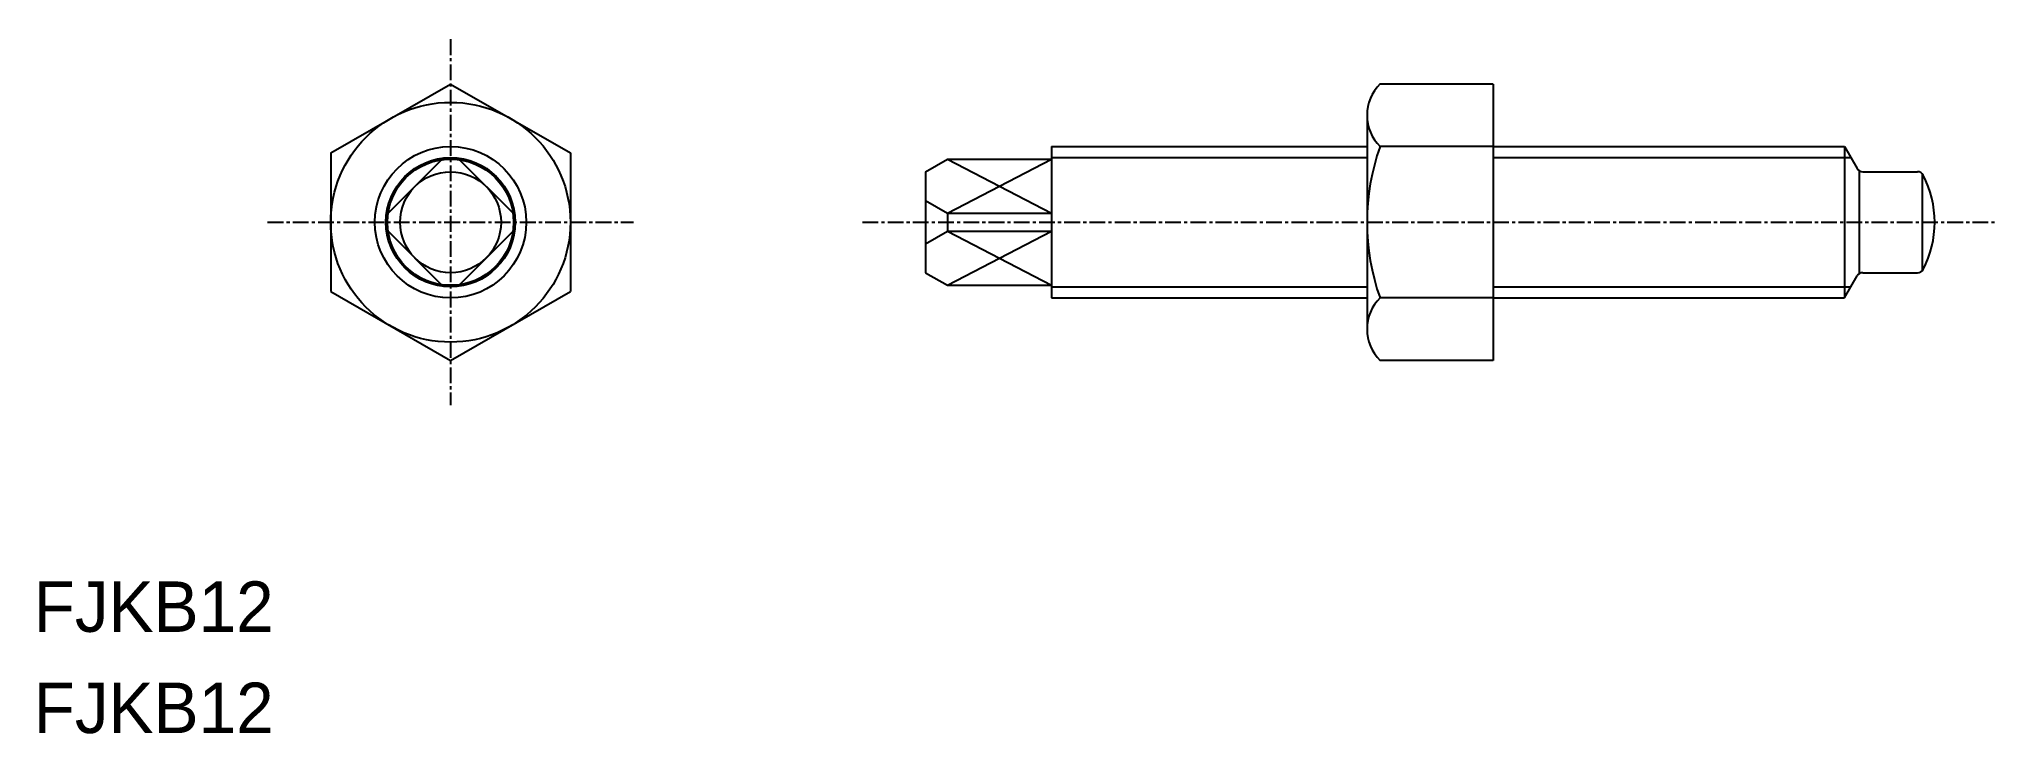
# Model space of a CAD drawing. Extents: x 0 to 156, y 0 to 55.
import ezdxf

# ---------------------------------------------------------------- set-up
doc = ezdxf.new("R2010")
doc.units = 0
doc.linetypes.add('CENTER', pattern=[2, 1.25, -0.25, 0.25, -0.25])
doc.layers.get('0').update_dxf_attribs({"linetype": 'CONTINUOUS'})
doc.layers.add('CENTER', color=1, linetype='CENTER')

msp = doc.modelspace()

# ---------------------------------------------------------------- linework, layer by layer
at = {"color": 7, "linetype": 'CONTINUOUS'}
for p, q in [((23.55, 45.97), (33.05, 51.43)), ((33.05, 51.43), (42.55, 45.97)), ((115.7, 51.43), (106.73, 51.43)), ((115.7, 51.43), (115.7, 29.53)), ((105.7, 48.96), (105.7, 32.01)), ((23.55, 45.97), (23.55, 35)), ((28.1, 41.19), (32.34, 45.43)), ((38, 41.19), (33.76, 45.43)), ((42.55, 45.97), (42.55, 35)), ((70.7, 44.48), (72.44, 45.48)), ((72.44, 45.48), (80.7, 45.48)), ((80.7, 46.48), (105.7, 46.48)), ((80.7, 46.48), (80.7, 34.48)), ((115.7, 46.48), (106.73, 46.48)), ((115.7, 46.48), (143.55, 46.48)), ((143.55, 46.48), (143.55, 34.48)), ((143.55, 46.48), (144.56, 44.73)), ((70.7, 44.48), (70.7, 36.48)), ((144.7, 44.58), (144.7, 36.39)), ((144.99, 44.48), (149.34, 44.48)), ((149.7, 44.32), (149.7, 36.64)), ((70.7, 42.48), (70.7, 42.48)), ((70.7, 42.19), (72.44, 41.19)), ((72.44, 41.19), (80.7, 41.19)), ((72.44, 41.19), (72.44, 39.78)), ((32.34, 35.53), (28.1, 39.78)), ((33.76, 35.53), (38, 39.78)), ((70.7, 38.78), (72.44, 39.78)), ((72.44, 39.78), (80.7, 39.78)), ((70.7, 36.48), (72.44, 35.48)), ((143.55, 34.48), (144.56, 36.23)), ((144.99, 36.48), (149.34, 36.48)), ((23.55, 35), (33.05, 29.53)), ((33.05, 29.53), (42.55, 35)), ((72.44, 35.48), (80.7, 35.48)), ((80.7, 34.48), (105.7, 34.48)), ((115.7, 34.48), (106.73, 34.48)), ((115.7, 34.48), (143.55, 34.48)), ((115.7, 29.53), (106.73, 29.53))]:
    msp.add_line(p, q, dxfattribs=at)
at = {"color": 3, "linetype": 'CONTINUOUS'}
for p, q in [((72.44, 45.48), (80.7, 41.19)), ((72.44, 41.19), (80.7, 45.48)), ((80.7, 45.61), (105.7, 45.61)), ((115.7, 45.61), (144.05, 45.61)), ((72.44, 39.78), (80.7, 35.48)), ((72.44, 35.48), (80.7, 39.78)), ((80.7, 35.36), (105.7, 35.36)), ((115.7, 35.36), (144.05, 35.36))]:
    msp.add_line(p, q, dxfattribs=at)
msp.add_line((70.7, 40.48), (70.7, 40.48))
at = {"color": 7, "linetype": 'CONTINUOUS'}
for radius in [9.5, 6, 5, 4]:
    msp.add_circle((33.05, 40.48), radius, dxfattribs=at)
at = {"color": 3, "linetype": 'CONTINUOUS'}
msp.add_circle((33.05, 40.48), 5.12, dxfattribs=at)
at = {"color": 7, "linetype": 'CONTINUOUS'}
for centre, radius, start, end in [((109.19, 48.96), 3.49, 134.8318, 225.1682), ((123.7, 40.48), 18, 160.5288, 199.4712), ((144.99, 44.98), 0.5, 210, 270), ((149.34, 43.98), 0.5, 27.8181, 90), ((142.7, 40.48), 8, 332.1819, 27.8181), ((144.99, 35.98), 0.5, 90, 150), ((149.34, 36.98), 0.5, 270, 332.1819), ((109.19, 32.01), 3.49, 134.8318, 225.1683)]:
    msp.add_arc(centre, radius, start, end, dxfattribs=at)
at = {"layer": 'CENTER', "color": 1, "linetype": 'CENTER'}
for p, q in [((33.05, 54.98), (33.05, 25.98)), ((18.55, 40.48), (47.55, 40.48)), ((65.7, 40.48), (155.7, 40.48))]:
    msp.add_line(p, q, dxfattribs=at)

# ---------------------------------------------------------------- texts
for p in [(0, 8.02), (0, 0)]:
    msp.add_text('FJKB12', height=4).set_placement(p)

doc.saveas('drawing.dxf')
